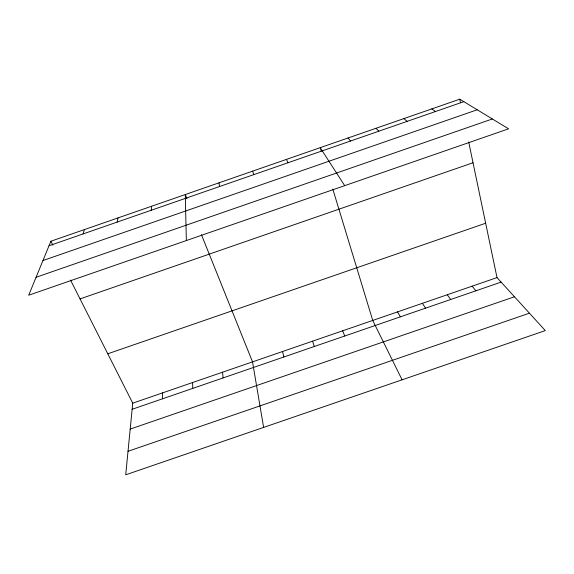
<?xml version="1.0" encoding="UTF-8"?>
<svg xmlns="http://www.w3.org/2000/svg" width="574" height="574" viewBox="0 0 574 574"><rect width="100%" height="100%" fill="white"/><g stroke="black" fill="none" stroke-linecap="round" stroke-linejoin="round"><path stroke-width="0.86" d="M162.435 398.837L162.643 392.853M70.516 280.062L132.738 403.163L125.713 474.813L545.3 330.588L497.005 277.601L468.693 141.986M151.242 210.256L151.644 206.231M117.139 222.102L118.029 217.905M83.065 233.934L84.443 229.578M50.892 241.231L28.7 295.223L508.593 128.82L459.76 99.187L50.892 241.231L52.901 245.206M49.027 245.758L463.849 101.67M42.957 260.539L477.209 109.778M36.076 277.278L492.349 118.969M80.037 298.903L473.026 162.751M107.783 353.792L485.654 223.229M132.738 403.163L497.005 277.601M132.135 409.276L501.124 282.114M130.19 429.094L514.469 296.765M128.016 451.293L529.436 313.189M431.806 108.902L435.487 111.521M403.874 118.603L407.153 121.365M375.963 128.296L378.833 131.202M472.115 286.175L475.911 290.803M348.081 137.99L350.535 141.032M447.239 294.749L450.712 299.484M422.385 303.316L425.535 308.166M344.694 185.653L320.213 147.669L321.246 151.062M397.552 311.883L400.372 316.834M402.08 379.816L372.734 320.436L332.812 189.111M286.433 159.4L287.997 162.758M342.642 330.811L344.752 336.005M186.945 198.647L185.294 194.536L186.342 240.563M201.417 234.673L252.531 361.871L263.624 427.408M312.579 341.171L314.301 346.495M252.689 171.124L253.758 174.647M282.544 351.525L283.879 356.985M459.76 99.187L460.491 102.696M218.974 182.841L219.555 186.528M222.54 372.203L223.099 377.929M192.584 382.535L192.756 388.383"/></g></svg>
